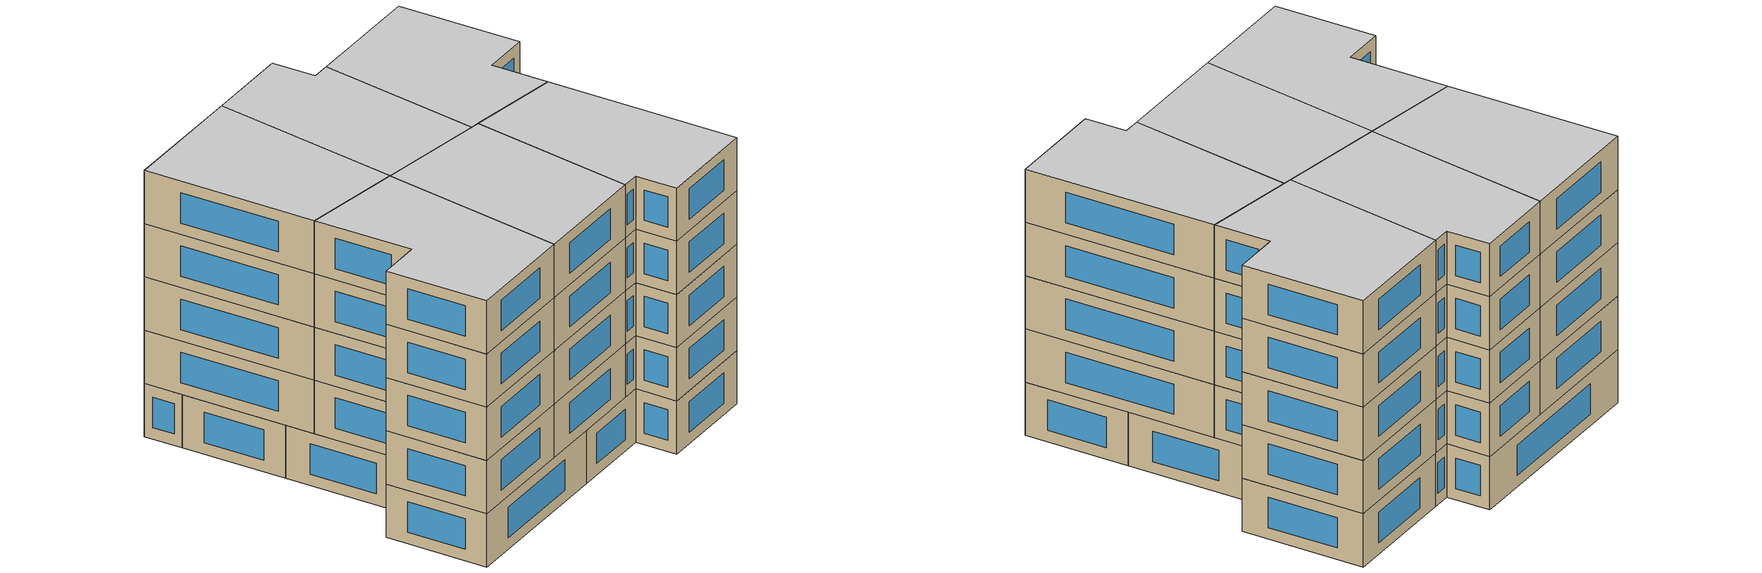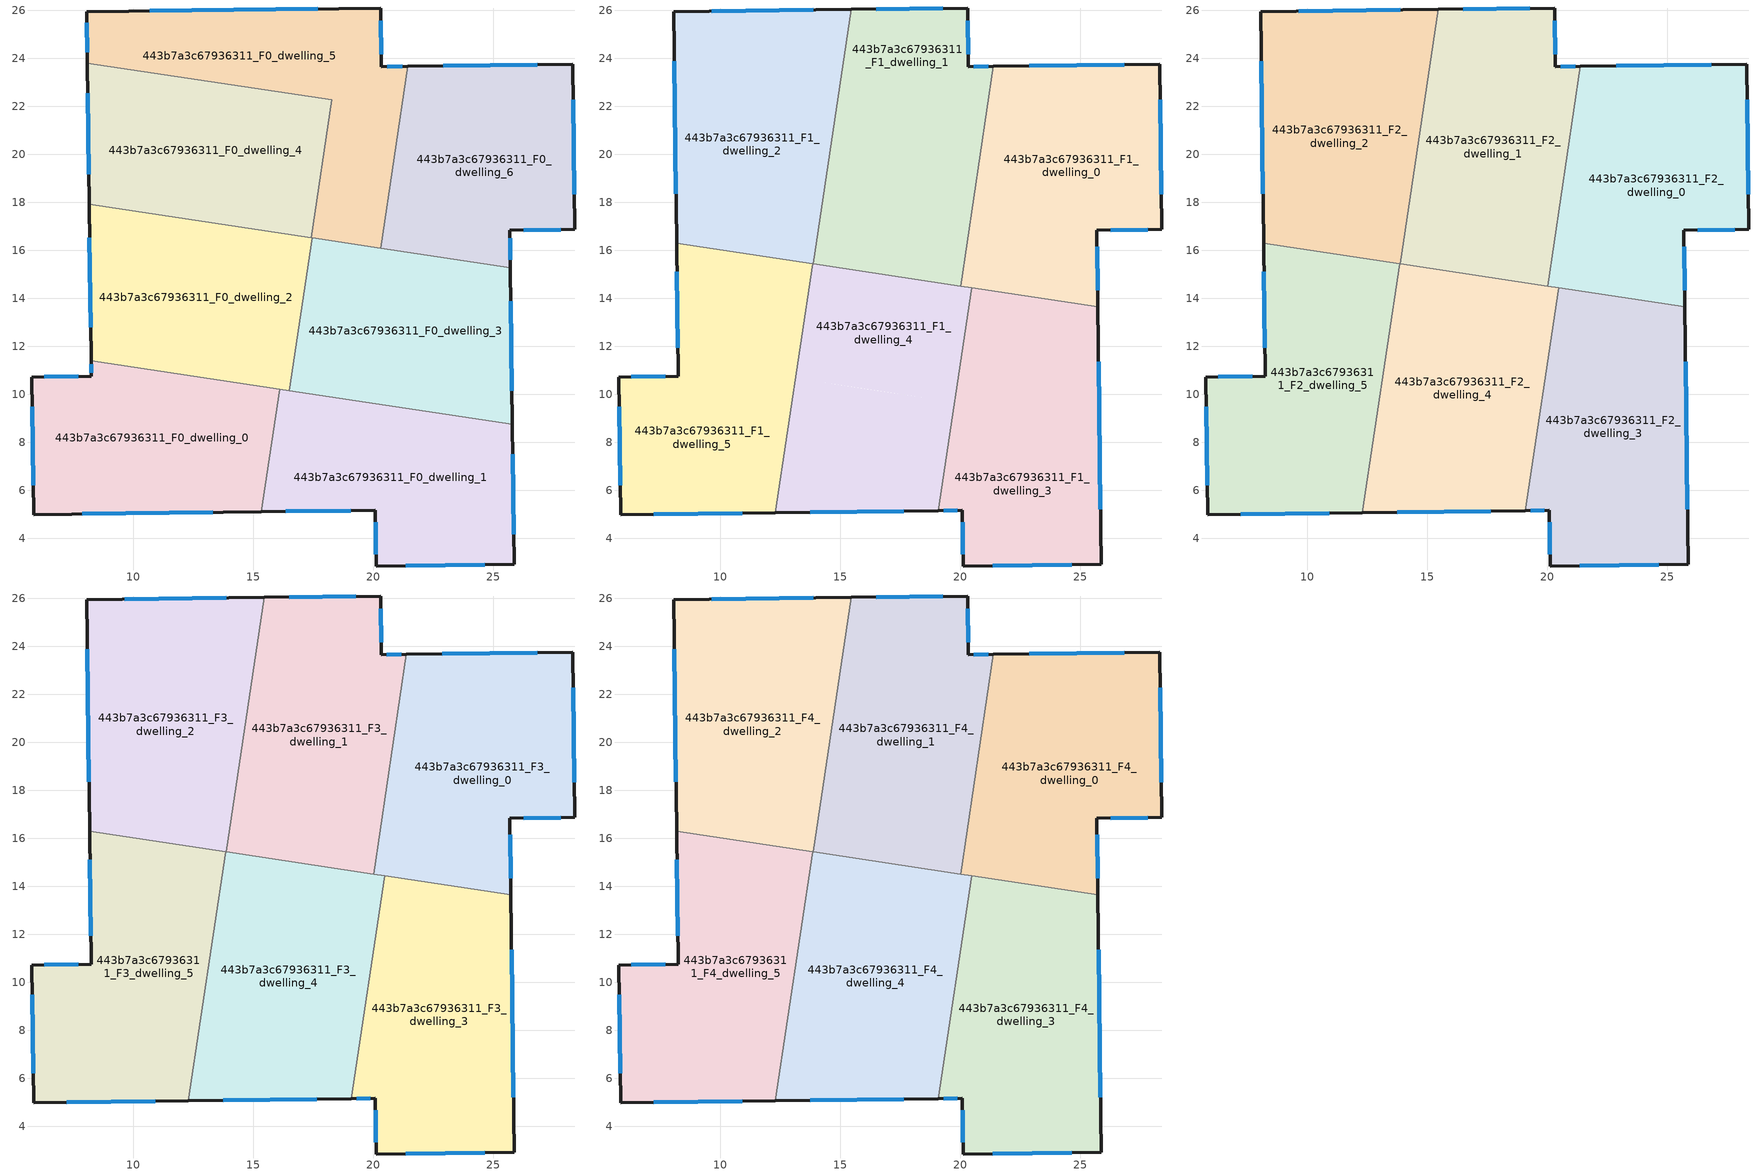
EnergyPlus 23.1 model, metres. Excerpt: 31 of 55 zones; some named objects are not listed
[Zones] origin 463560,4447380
443b7a3c67936311_F0_dwelling_0
 floor ground (EU_floor_Construction): 16.11,10.21 15.34,5.11 5.84,4.99 5.77,10.72 8.25,10.75 8.24,11.4 z0
 wall outside (EU_wall_Construction): 8.24,11.4 8.25,10.75 5.77,10.72 5.84,4.99 15.34,5.11 z0:3
 wall to 443b7a3c67936311_F0_dwelling_1 (EU_wall_Construction): 15.34,5.11 16.11,10.21 z0:3
 wall to 443b7a3c67936311_F0_dwelling_2 (EU_wall_Construction): 16.11,10.21 8.24,11.4 z0:3
 window (EU_Window_Construction): 7.72,10.74 6.3,10.72 / 8.24,11.26 8.25,10.89 / 7.88,5.02 13.31,5.08 / 5.79,9.49 5.83,6.22 z0.64:2.36
443b7a3c67936311_F0_dwelling_1
 floor ground (EU_floor_Construction): 25.8,8.76 25.87,2.92 20.12,2.84 20.09,5.17 15.34,5.11 16.11,10.21 z0
 wall outside (EU_wall_Construction): 15.34,5.11 20.09,5.17 20.12,2.84 25.87,2.92 25.8,8.76 z0:3
 wall to 443b7a3c67936311_F0_dwelling_3 (EU_wall_Construction): 25.8,8.76 16.5,10.16 z0:3
 wall to 443b7a3c67936311_F0_dwelling_2 (EU_wall_Construction): 16.5,10.16 16.11,10.22 z0:3
 window (EU_Window_Construction): 25.85,4.17 25.81,7.51 / 21.35,2.86 24.64,2.9 / 20.1,4.67 20.11,3.34 / 16.36,5.12 19.07,5.15 z0.64:2.36
443b7a3c67936311_F0_dwelling_2
 floor ground (EU_floor_Construction): 17.46,16.52 16.5,10.16 8.24,11.4 8.16,17.92 z0
 wall outside (EU_wall_Construction): 8.16,17.92 8.24,11.4 z0:3
 wall to 443b7a3c67936311_F0_dwelling_3 (EU_wall_Construction): 16.5,10.16 17.46,16.52 z0:3
 wall to 443b7a3c67936311_F0_dwelling_4 (EU_wall_Construction): 17.41,16.53 8.16,17.92 z0:3
 wall to 443b7a3c67936311_F0_dwelling_5 (EU_wall_Construction): 17.46,16.52 17.41,16.53 z0:3
 window (EU_Window_Construction): 8.17,16.52 8.22,12.79 z0.64:2.36
 ceiling adiabatic (EU_roof_Construction): 16.5,10.16 17.22,14.93 13.85,15.44 13.13,10.66 z3; 13.87,15.43 14.11,17.02 8.16,17.92 8.18,16.29 z3
443b7a3c67936311_F0_dwelling_3
 floor ground (EU_floor_Construction): 25.72,15.28 25.8,8.76 16.5,10.16 17.46,16.52 z0
 wall outside (EU_wall_Construction): 25.8,8.76 25.72,15.28 z0:3
 wall to 443b7a3c67936311_F0_dwelling_6 (EU_wall_Construction): 25.72,15.28 20.3,16.09 z0:3
 wall to 443b7a3c67936311_F0_dwelling_5 (EU_wall_Construction): 20.3,16.09 17.45,16.52 z0:3
 window (EU_Window_Construction): 25.78,10.16 25.73,13.88 z0.64:2.36
 ceiling adiabatic (EU_roof_Construction): 19.77,9.67 20.49,14.44 17.22,14.93 16.5,10.16 z3
443b7a3c67936311_F0_dwelling_4
 floor ground (EU_floor_Construction): 18.28,22.27 17.41,16.53 8.16,17.92 8.08,23.8 z0
 wall outside (EU_wall_Construction): 8.08,23.8 8.16,17.92 z0:3
 wall to 443b7a3c67936311_F0_dwelling_5 (EU_wall_Construction): 17.41,16.53 18.28,22.27 8.08,23.8 z0:3
 window (EU_Window_Construction): 8.1,22.54 8.14,19.18 z0.64:2.36
443b7a3c67936311_F0_dwelling_5
 floor ground (EU_floor_Construction): 20.31,26.1 20.34,23.66 21.44,23.67 20.3,16.09 17.41,16.53 18.28,22.27 8.08,23.8 8.06,25.95 z0
 wall outside (EU_wall_Construction): 21.44,23.67 20.34,23.66 20.31,26.1 8.06,25.95 8.08,23.8 z0:3
 wall to 443b7a3c67936311_F0_dwelling_6 (EU_wall_Construction): 20.3,16.09 21.44,23.67 z0:3
 window (EU_Window_Construction): 8.06,25.49 8.08,24.26 / 17.68,26.07 10.68,25.98 / 20.33,24.18 20.32,25.57 / 21.21,23.67 20.58,23.66 z0.64:2.36
443b7a3c67936311_F0_dwelling_6
 floor ground (EU_floor_Construction): 28.31,23.75 28.4,16.87 25.7,16.84 25.72,15.28 20.3,16.09 21.44,23.67 z0
 wall outside (EU_wall_Construction): 25.72,15.28 25.7,16.84 28.4,16.87 28.31,23.75 21.44,23.67 z0:3
 window (EU_Window_Construction): 26.84,23.73 22.91,23.69 / 28.38,18.34 28.33,22.28 / 26.27,16.84 27.82,16.86 / 25.71,15.61 25.7,16.5 z0.64:2.36
443b7a3c67936311_F1_dwelling_0
 floor to 443b7a3c67936311_F0_dwelling_6 (EU_floor_Construction): 28.31,23.75 28.4,16.87 25.7,16.84 25.72,15.28 20.3,16.09 21.44,23.67 z3
 floor to 443b7a3c67936311_F0_dwelling_5 (EU_floor_Construction): 21.44,23.67 20.3,16.09 20.25,16.1 21.39,23.67 z3
 floor to 443b7a3c67936311_F0_dwelling_3 (EU_floor_Construction): 25.72,15.28 25.73,13.65 20.01,14.51 20.25,16.1 z3
 wall outside (EU_wall_Construction): 25.73,13.65 25.7,16.84 28.4,16.87 28.31,23.75 21.39,23.67 z3:6
 wall to 443b7a3c67936311_F1_dwelling_1 (EU_wall_Construction): 21.39,23.67 20.01,14.51 z3:6
 wall to 443b7a3c67936311_F1_dwelling_3 (EU_wall_Construction): 20.49,14.44 25.73,13.65 z3:6
 wall to 443b7a3c67936311_F1_dwelling_4 (EU_wall_Construction): 20.01,14.51 20.49,14.44 z3:6
 window (EU_Window_Construction): 25.73,14.33 25.7,16.15 / 26.83,23.73 22.87,23.69 / 28.38,18.34 28.33,22.28 / 26.27,16.84 27.82,16.86 z3.64:5.36
443b7a3c67936311_F1_dwelling_1
 floor to 443b7a3c67936311_F0_dwelling_5 (EU_floor_Construction): 20.31,26.1 20.34,23.66 21.39,23.67 20.25,16.1 17.41,16.53 18.28,22.27 14.97,22.77 15.46,26.04 z3
 floor to 443b7a3c67936311_F0_dwelling_4 (EU_floor_Construction): 18.28,22.27 17.41,16.53 14.11,17.02 14.97,22.77 z3
 floor to 443b7a3c67936311_F0_dwelling_3 (EU_floor_Construction): 20.25,16.1 20.01,14.51 17.22,14.93 17.45,16.52 z3
 floor to 443b7a3c67936311_F0_dwelling_2 (EU_floor_Construction): 17.45,16.52 17.22,14.93 13.87,15.43 14.11,17.02 z3
 wall outside (EU_wall_Construction): 21.39,23.67 20.34,23.66 20.31,26.1 15.47,26.04 z3:6
 wall to 443b7a3c67936311_F1_dwelling_2 (EU_wall_Construction): 15.47,26.04 13.87,15.43 z3:6
 wall to 443b7a3c67936311_F1_dwelling_4 (EU_wall_Construction): 13.87,15.43 20.01,14.51 z3:6
 window (EU_Window_Construction): 19.27,26.09 16.5,26.05 / 20.33,24.18 20.32,25.57 / 21.16,23.67 20.56,23.66 z3.64:5.36
443b7a3c67936311_F1_dwelling_2
 floor to 443b7a3c67936311_F0_dwelling_4 (EU_floor_Construction): 14.97,22.77 14.11,17.02 8.16,17.92 8.08,23.8 z3
 floor to 443b7a3c67936311_F0_dwelling_5 (EU_floor_Construction): 15.46,26.04 14.97,22.77 8.08,23.8 8.06,25.95 z3
 floor adiabatic (EU_floor_Construction): 14.11,17.02 13.87,15.43 8.18,16.29 8.16,17.92 z3
 wall outside (EU_wall_Construction): 15.47,26.04 8.06,25.95 8.18,16.29 z3:6
 wall to 443b7a3c67936311_F1_dwelling_5 (EU_wall_Construction): 8.18,16.29 13.85,15.44 z3:6
 wall to 443b7a3c67936311_F1_dwelling_4 (EU_wall_Construction): 13.85,15.44 13.87,15.43 z3:6
 window (EU_Window_Construction): 8.08,23.88 8.15,18.36 / 13.88,26.02 9.64,25.97 z3.64:5.36
443b7a3c67936311_F1_dwelling_3
 floor to 443b7a3c67936311_F0_dwelling_1 (EU_floor_Construction): 25.8,8.76 25.87,2.92 20.12,2.84 20.09,5.17 19.09,5.15 19.77,9.67 z3
 floor to 443b7a3c67936311_F0_dwelling_3 (EU_floor_Construction): 25.73,13.65 25.8,8.76 19.77,9.67 20.49,14.44 z3
 wall outside (EU_wall_Construction): 19.09,5.15 20.09,5.17 20.12,2.84 25.87,2.92 25.73,13.65 z3:6
 wall to 443b7a3c67936311_F1_dwelling_4 (EU_wall_Construction): 20.49,14.44 19.09,5.15 z3:6
 window (EU_Window_Construction): 25.84,5.22 25.76,11.35 / 21.35,2.86 24.64,2.9 / 20.1,4.67 20.11,3.34 / 19.3,5.16 19.88,5.16 z3.64:5.36
443b7a3c67936311_F1_dwelling_4
 floor to 443b7a3c67936311_F0_dwelling_1 (EU_floor_Construction): 19.77,9.67 19.09,5.15 15.34,5.11 16.11,10.21 z3
 floor to 443b7a3c67936311_F0_dwelling_0 (EU_floor_Construction): 16.11,10.21 15.34,5.11 12.3,5.07 13.13,10.66 z3
 floor adiabatic (EU_floor_Construction): 20.49,14.44 19.77,9.67 13.13,10.66 13.85,15.44 z3
 wall outside (EU_wall_Construction): 12.29,5.07 19.09,5.15 z3:6
 wall to 443b7a3c67936311_F1_dwelling_5 (EU_wall_Construction): 13.85,15.44 12.29,5.07 z3:6
 window (EU_Window_Construction): 13.75,5.09 17.64,5.14 z3.64:5.36
443b7a3c67936311_F1_dwelling_5
 floor to 443b7a3c67936311_F0_dwelling_0 (EU_floor_Construction): 13.13,10.66 12.3,5.07 5.84,4.99 5.77,10.72 8.25,10.75 8.24,11.4 z3
 floor to 443b7a3c67936311_F0_dwelling_2 (EU_floor_Construction): 13.85,15.44 13.13,10.66 8.24,11.4 8.18,16.29 z3
 wall outside (EU_wall_Construction): 8.18,16.29 8.25,10.75 5.77,10.72 5.84,4.99 12.29,5.07 z3:6
 window (EU_Window_Construction): 8.19,15.1 8.23,11.94 / 7.23,5.01 10.91,5.05 / 5.79,9.49 5.83,6.22 / 7.72,10.74 6.3,10.72 z3.64:5.36
443b7a3c67936311_F2_dwelling_0
 floor to 443b7a3c67936311_F1_dwelling_0 (EU_floor_Construction): 28.31,23.75 28.4,16.87 25.7,16.84 25.73,13.65 20.01,14.51 21.39,23.67 z6
 wall outside (EU_wall_Construction): 25.73,13.65 25.7,16.84 28.4,16.87 28.31,23.75 21.39,23.67 z6:9
 wall to 443b7a3c67936311_F2_dwelling_1 (EU_wall_Construction): 21.39,23.67 20.01,14.51 z6:9
 wall to 443b7a3c67936311_F2_dwelling_3 (EU_wall_Construction): 20.49,14.44 25.73,13.65 z6:9
 wall to 443b7a3c67936311_F2_dwelling_4 (EU_wall_Construction): 20.01,14.51 20.49,14.44 z6:9
 window (EU_Window_Construction): 25.73,14.33 25.7,16.15 / 26.83,23.73 22.87,23.69 / 28.38,18.34 28.33,22.28 / 26.27,16.84 27.82,16.86 z6.64:8.36
443b7a3c67936311_F2_dwelling_1
 floor to 443b7a3c67936311_F1_dwelling_1 (EU_floor_Construction): 20.31,26.1 20.34,23.66 21.39,23.67 20.01,14.51 13.87,15.43 15.47,26.04 z6
 wall outside (EU_wall_Construction): 21.39,23.67 20.34,23.66 20.31,26.1 15.47,26.04 z6:9
 wall to 443b7a3c67936311_F2_dwelling_2 (EU_wall_Construction): 15.47,26.04 13.87,15.43 z6:9
 wall to 443b7a3c67936311_F2_dwelling_4 (EU_wall_Construction): 13.87,15.43 20.01,14.51 z6:9
 window (EU_Window_Construction): 19.27,26.09 16.5,26.05 / 20.33,24.18 20.32,25.57 / 21.16,23.67 20.56,23.66 z6.64:8.36
443b7a3c67936311_F2_dwelling_2
 floor to 443b7a3c67936311_F1_dwelling_2 (EU_floor_Construction): 15.47,26.04 13.87,15.43 8.18,16.29 8.06,25.95 z6
 wall outside (EU_wall_Construction): 15.47,26.04 8.06,25.95 8.18,16.29 z6:9
 wall to 443b7a3c67936311_F2_dwelling_5 (EU_wall_Construction): 8.18,16.29 13.85,15.44 z6:9
 wall to 443b7a3c67936311_F2_dwelling_4 (EU_wall_Construction): 13.85,15.44 13.87,15.43 z6:9
 window (EU_Window_Construction): 8.08,23.88 8.15,18.36 / 13.88,26.02 9.64,25.97 z6.64:8.36
443b7a3c67936311_F2_dwelling_3
 floor to 443b7a3c67936311_F1_dwelling_3 (EU_floor_Construction): 25.73,13.65 25.87,2.92 20.12,2.84 20.09,5.17 19.09,5.15 20.49,14.44 z6
 wall outside (EU_wall_Construction): 19.09,5.15 20.09,5.17 20.12,2.84 25.87,2.92 25.73,13.65 z6:9
 wall to 443b7a3c67936311_F2_dwelling_4 (EU_wall_Construction): 20.49,14.44 19.09,5.15 z6:9
 window (EU_Window_Construction): 25.84,5.22 25.76,11.35 / 21.35,2.86 24.64,2.9 / 20.1,4.67 20.11,3.34 / 19.3,5.16 19.88,5.16 z6.64:8.36
443b7a3c67936311_F2_dwelling_4
 floor to 443b7a3c67936311_F1_dwelling_4 (EU_floor_Construction): 20.49,14.44 19.09,5.15 12.29,5.07 13.85,15.44 z6
 wall outside (EU_wall_Construction): 12.29,5.07 19.09,5.15 z6:9
 wall to 443b7a3c67936311_F2_dwelling_5 (EU_wall_Construction): 13.85,15.44 12.29,5.07 z6:9
 window (EU_Window_Construction): 13.75,5.09 17.64,5.14 z6.64:8.36
443b7a3c67936311_F2_dwelling_5
 floor to 443b7a3c67936311_F1_dwelling_5 (EU_floor_Construction): 13.85,15.44 12.29,5.07 5.84,4.99 5.77,10.72 8.25,10.75 8.18,16.29 z6
 wall outside (EU_wall_Construction): 8.18,16.29 8.25,10.75 5.77,10.72 5.84,4.99 12.29,5.07 z6:9
 window (EU_Window_Construction): 8.19,15.1 8.23,11.94 / 7.23,5.01 10.91,5.05 / 5.79,9.49 5.83,6.22 / 7.72,10.74 6.3,10.72 z6.64:8.36
443b7a3c67936311_F3_dwelling_0
 floor to 443b7a3c67936311_F2_dwelling_0 (EU_floor_Construction): 28.31,23.75 28.4,16.87 25.7,16.84 25.73,13.65 20.01,14.51 21.39,23.67 z9
 wall outside (EU_wall_Construction): 25.73,13.65 25.7,16.84 28.4,16.87 28.31,23.75 21.39,23.67 z9:12
 wall to 443b7a3c67936311_F3_dwelling_1 (EU_wall_Construction): 21.39,23.67 20.01,14.51 z9:12
 wall to 443b7a3c67936311_F3_dwelling_3 (EU_wall_Construction): 20.49,14.44 25.73,13.65 z9:12
 wall to 443b7a3c67936311_F3_dwelling_4 (EU_wall_Construction): 20.01,14.51 20.49,14.44 z9:12
 window (EU_Window_Construction): 25.73,14.33 25.7,16.15 / 26.83,23.73 22.87,23.69 / 28.38,18.34 28.33,22.28 / 26.27,16.84 27.82,16.86 z9.64:11.36
443b7a3c67936311_F3_dwelling_1
 floor to 443b7a3c67936311_F2_dwelling_1 (EU_floor_Construction): 20.31,26.1 20.34,23.66 21.39,23.67 20.01,14.51 13.87,15.43 15.47,26.04 z9
 wall outside (EU_wall_Construction): 21.39,23.67 20.34,23.66 20.31,26.1 15.47,26.04 z9:12
 wall to 443b7a3c67936311_F3_dwelling_2 (EU_wall_Construction): 15.47,26.04 13.87,15.43 z9:12
 wall to 443b7a3c67936311_F3_dwelling_4 (EU_wall_Construction): 13.87,15.43 20.01,14.51 z9:12
 window (EU_Window_Construction): 19.27,26.09 16.5,26.05 / 20.33,24.18 20.32,25.57 / 21.16,23.67 20.56,23.66 z9.64:11.36
443b7a3c67936311_F3_dwelling_2
 floor to 443b7a3c67936311_F2_dwelling_2 (EU_floor_Construction): 15.47,26.04 13.87,15.43 8.18,16.29 8.06,25.95 z9
 wall outside (EU_wall_Construction): 15.47,26.04 8.06,25.95 8.18,16.29 z9:12
 wall to 443b7a3c67936311_F3_dwelling_5 (EU_wall_Construction): 8.18,16.29 13.85,15.44 z9:12
 wall to 443b7a3c67936311_F3_dwelling_4 (EU_wall_Construction): 13.85,15.44 13.87,15.43 z9:12
 window (EU_Window_Construction): 8.08,23.88 8.15,18.36 / 13.88,26.02 9.64,25.97 z9.64:11.36
443b7a3c67936311_F3_dwelling_3
 floor to 443b7a3c67936311_F2_dwelling_3 (EU_floor_Construction): 25.73,13.65 25.87,2.92 20.12,2.84 20.09,5.17 19.09,5.15 20.49,14.44 z9
 wall outside (EU_wall_Construction): 19.09,5.15 20.09,5.17 20.12,2.84 25.87,2.92 25.73,13.65 z9:12
 wall to 443b7a3c67936311_F3_dwelling_4 (EU_wall_Construction): 20.49,14.44 19.09,5.15 z9:12
 window (EU_Window_Construction): 25.84,5.22 25.76,11.35 / 21.35,2.86 24.64,2.9 / 20.1,4.67 20.11,3.34 / 19.3,5.16 19.88,5.16 z9.64:11.36
443b7a3c67936311_F3_dwelling_4
 floor to 443b7a3c67936311_F2_dwelling_4 (EU_floor_Construction): 20.49,14.44 19.09,5.15 12.29,5.07 13.85,15.44 z9
 wall outside (EU_wall_Construction): 12.29,5.07 19.09,5.15 z9:12
 wall to 443b7a3c67936311_F3_dwelling_5 (EU_wall_Construction): 13.85,15.44 12.29,5.07 z9:12
 window (EU_Window_Construction): 13.75,5.09 17.64,5.14 z9.64:11.36
443b7a3c67936311_F3_dwelling_5
 floor to 443b7a3c67936311_F2_dwelling_5 (EU_floor_Construction): 13.85,15.44 12.29,5.07 5.84,4.99 5.77,10.72 8.25,10.75 8.18,16.29 z9
 wall outside (EU_wall_Construction): 8.18,16.29 8.25,10.75 5.77,10.72 5.84,4.99 12.29,5.07 z9:12
 window (EU_Window_Construction): 8.19,15.1 8.23,11.94 / 7.23,5.01 10.91,5.05 / 5.79,9.49 5.83,6.22 / 7.72,10.74 6.3,10.72 z9.64:11.36
443b7a3c67936311_F4_dwelling_0
 floor to 443b7a3c67936311_F3_dwelling_0 (EU_floor_Construction): 28.31,23.75 28.4,16.87 25.7,16.84 25.73,13.65 20.01,14.51 21.39,23.67 z12
 wall outside (EU_wall_Construction): 25.73,13.65 25.7,16.84 28.4,16.87 28.31,23.75 21.39,23.67 z12:15
 wall to 443b7a3c67936311_F4_dwelling_1 (EU_wall_Construction): 21.39,23.67 20.01,14.51 z12:15
 wall to 443b7a3c67936311_F4_dwelling_3 (EU_wall_Construction): 20.49,14.44 25.73,13.65 z12:15
 wall to 443b7a3c67936311_F4_dwelling_4 (EU_wall_Construction): 20.01,14.51 20.49,14.44 z12:15
 window (EU_Window_Construction): 25.73,14.33 25.7,16.15 / 26.83,23.73 22.87,23.69 / 28.38,18.34 28.33,22.28 / 26.27,16.84 27.82,16.86 z12.64:14.36
 ceiling to 443b7a3c67936311_F5_dwelling_0 (EU_floor_Construction): 25.73,13.65 25.7,16.84 28.4,16.87 28.31,23.75 21.39,23.67 20.01,14.51 z15
443b7a3c67936311_F4_dwelling_1
 floor to 443b7a3c67936311_F3_dwelling_1 (EU_floor_Construction): 20.31,26.1 20.34,23.66 21.39,23.67 20.01,14.51 13.87,15.43 15.47,26.04 z12
 wall outside (EU_wall_Construction): 21.39,23.67 20.34,23.66 20.31,26.1 15.47,26.04 z12:15
 wall to 443b7a3c67936311_F4_dwelling_2 (EU_wall_Construction): 15.47,26.04 13.87,15.43 z12:15
 wall to 443b7a3c67936311_F4_dwelling_4 (EU_wall_Construction): 13.87,15.43 20.01,14.51 z12:15
 window (EU_Window_Construction): 19.27,26.09 16.5,26.05 / 20.33,24.18 20.32,25.57 / 21.16,23.67 20.56,23.66 z12.64:14.36
 ceiling to 443b7a3c67936311_F5_dwelling_1 (EU_floor_Construction): 20.01,14.51 21.39,23.67 20.34,23.66 20.31,26.1 15.47,26.04 13.87,15.43 z15
443b7a3c67936311_F4_dwelling_2
 floor to 443b7a3c67936311_F3_dwelling_2 (EU_floor_Construction): 15.47,26.04 13.87,15.43 8.18,16.29 8.06,25.95 z12
 wall outside (EU_wall_Construction): 15.47,26.04 8.06,25.95 8.18,16.29 z12:15
 wall to 443b7a3c67936311_F4_dwelling_5 (EU_wall_Construction): 8.18,16.29 13.85,15.44 z12:15
 wall to 443b7a3c67936311_F4_dwelling_4 (EU_wall_Construction): 13.85,15.44 13.87,15.43 z12:15
 window (EU_Window_Construction): 8.08,23.88 8.15,18.36 / 13.88,26.02 9.64,25.97 z12.64:14.36
 ceiling to 443b7a3c67936311_F5_dwelling_2 (EU_floor_Construction): 13.87,15.43 15.47,26.04 8.06,25.95 8.18,16.29 z15
443b7a3c67936311_F4_dwelling_3
 floor to 443b7a3c67936311_F3_dwelling_3 (EU_floor_Construction): 25.73,13.65 25.87,2.92 20.12,2.84 20.09,5.17 19.09,5.15 20.49,14.44 z12
 wall outside (EU_wall_Construction): 19.09,5.15 20.09,5.17 20.12,2.84 25.87,2.92 25.73,13.65 z12:15
 wall to 443b7a3c67936311_F4_dwelling_4 (EU_wall_Construction): 20.49,14.44 19.09,5.15 z12:15
 window (EU_Window_Construction): 25.84,5.22 25.76,11.35 / 21.35,2.86 24.64,2.9 / 20.1,4.67 20.11,3.34 / 19.3,5.16 19.88,5.16 z12.64:14.36
 ceiling to 443b7a3c67936311_F5_dwelling_3 (EU_floor_Construction): 25.87,2.92 25.73,13.65 20.49,14.44 19.09,5.15 20.09,5.17 20.12,2.84 z15
443b7a3c67936311_F4_dwelling_4
 floor to 443b7a3c67936311_F3_dwelling_4 (EU_floor_Construction): 20.49,14.44 19.09,5.15 12.29,5.07 13.85,15.44 z12
 wall outside (EU_wall_Construction): 12.29,5.07 19.09,5.15 z12:15
 wall to 443b7a3c67936311_F4_dwelling_5 (EU_wall_Construction): 13.85,15.44 12.29,5.07 z12:15
 window (EU_Window_Construction): 13.75,5.09 17.64,5.14 z12.64:14.36
 ceiling to 443b7a3c67936311_F5_dwelling_4 (EU_floor_Construction): 19.09,5.15 20.49,14.44 13.85,15.44 12.29,5.07 z15
443b7a3c67936311_F4_dwelling_5
 floor to 443b7a3c67936311_F3_dwelling_5 (EU_floor_Construction): 13.85,15.44 12.29,5.07 5.84,4.99 5.77,10.72 8.25,10.75 8.18,16.29 z12
 wall outside (EU_wall_Construction): 8.18,16.29 8.25,10.75 5.77,10.72 5.84,4.99 12.29,5.07 z12:15
 window (EU_Window_Construction): 8.19,15.1 8.23,11.94 / 7.23,5.01 10.91,5.05 / 5.79,9.49 5.83,6.22 / 7.72,10.74 6.3,10.72 z12.64:14.36
 ceiling to 443b7a3c67936311_F5_dwelling_5 (EU_floor_Construction): 12.29,5.07 13.85,15.44 8.18,16.29 8.25,10.75 5.77,10.72 5.84,4.99 z15
[Building]
EU S2 Campaign: North Axis=0; Terrain=City; Solar Distribution=FullExterior
[Site:Location]
Yerevan-Zvartnots.Intl.AP: Latitude=40.15; Longitude=44.383; Time Zone=4; Elevation=854
[SizingPeriod:WeatherFileDays]
AnnualSizingPeriod: Begin Month=1; Begin Day of Month=1; End Month=12; End Day of Month=31; Day of Week for Start Day=Monday; Use Weather File Daylight Saving Period=No; Use Weather File Rain and Snow Indicators=No
[MATERIAL]
EU_InternalMass_Material: Roughness=MediumRough; Thickness=0.1; Conductivity=1; Density=1800; Specific Heat=900; Thermal Absorptance=0.9; Solar Absorptance=0.7; Visible Absorptance=0.7
[MATERIAL:NOMASS] Roughness=MediumRough; Thermal Absorptance=0.9; Solar Absorptance=0.7; Visible Absorptance=0.7
Name | Thermal Resistance
EU_wall_NoMass | 1.05043
EU_roof_NoMass | 1.45357
EU_floor_NoMass | 0.478065
[WINDOWMATERIAL:SIMPLEGLAZINGSYSTEM]
EU_Window_SimpleGlazing: UFactor=2.5566; Solar Heat Gain Coefficient=0.75; Visible Transmittance=0.75
[CONSTRUCTION]
EU_wall_Construction: EU_wall_NoMass
EU_roof_Construction: EU_roof_NoMass
EU_floor_Construction: EU_floor_NoMass
EU_Window_Construction: EU_Window_SimpleGlazing
EU_InternalMass_Construction: EU_InternalMass_Material
[ZONE] Type=1; Multiplier=1; Ceiling Height=autocalculate; Floor Area=autocalculate; Part of Total Floor Area=Yes
Name | Volume
443b7a3c67936311_F0_dwelling_0 | 171.409
443b7a3c67936311_F1_dwelling_0; 443b7a3c67936311_F2_dwelling_0; 443b7a3c67936311_F3_dwelling_0; 443b7a3c67936311_F4_dwelling_0 | 199.982
443b7a3c67936311_F0_dwelling_1 | 171.412
443b7a3c67936311_F1_dwelling_1; 443b7a3c67936311_F2_dwelling_1; 443b7a3c67936311_F3_dwelling_1; 443b7a3c67936311_F4_dwelling_1 | 199.97
443b7a3c67936311_F0_dwelling_2 | 171.417
443b7a3c67936311_F1_dwelling_2; 443b7a3c67936311_F2_dwelling_2; 443b7a3c67936311_F3_dwelling_2; 443b7a3c67936311_F4_dwelling_2 | 199.987
443b7a3c67936311_F0_dwelling_3 | 171.411
443b7a3c67936311_F1_dwelling_3; 443b7a3c67936311_F2_dwelling_3; 443b7a3c67936311_F3_dwelling_3; 443b7a3c67936311_F4_dwelling_3 | 199.98
443b7a3c67936311_F0_dwelling_4 | 171.416
443b7a3c67936311_F1_dwelling_4; 443b7a3c67936311_F2_dwelling_4; 443b7a3c67936311_F3_dwelling_4; 443b7a3c67936311_F4_dwelling_4 | 199.998
443b7a3c67936311_F0_dwelling_5 | 171.422
443b7a3c67936311_F1_dwelling_5; 443b7a3c67936311_F2_dwelling_5; 443b7a3c67936311_F3_dwelling_5; 443b7a3c67936311_F4_dwelling_5 | 199.995
443b7a3c67936311_F0_dwelling_6 | 171.398
[INTERNALMASS] Construction=EU_InternalMass_Construction
Name | Zone or ZoneList | Surface Area
443b7a3c67936311_F0_dwelling_0_EU_InternalMass | 443b7a3c67936311_F0_dwelling_0 | 57.1366
443b7a3c67936311_F0_dwelling_1_EU_InternalMass | 443b7a3c67936311_F0_dwelling_1 | 57.1384
443b7a3c67936311_F0_dwelling_2_EU_InternalMass | 443b7a3c67936311_F0_dwelling_2 | 57.1391
443b7a3c67936311_F0_dwelling_3_EU_InternalMass | 443b7a3c67936311_F0_dwelling_3 | 57.1386
443b7a3c67936311_F0_dwelling_4_EU_InternalMass | 443b7a3c67936311_F0_dwelling_4 | 57.1402
443b7a3c67936311_F0_dwelling_5_EU_InternalMass | 443b7a3c67936311_F0_dwelling_5 | 57.1406
443b7a3c67936311_F0_dwelling_6_EU_InternalMass | 443b7a3c67936311_F0_dwelling_6 | 57.1325
443b7a3c67936311_F1_dwelling_0_EU_InternalMass | 443b7a3c67936311_F1_dwelling_0 | 66.6607
443b7a3c67936311_F1_dwelling_1_EU_InternalMass | 443b7a3c67936311_F1_dwelling_1 | 66.6568
443b7a3c67936311_F1_dwelling_2_EU_InternalMass | 443b7a3c67936311_F1_dwelling_2 | 66.6624
443b7a3c67936311_F1_dwelling_3_EU_InternalMass | 443b7a3c67936311_F1_dwelling_3 | 66.6599
443b7a3c67936311_F1_dwelling_4_EU_InternalMass | 443b7a3c67936311_F1_dwelling_4 | 66.666
443b7a3c67936311_F1_dwelling_5_EU_InternalMass | 443b7a3c67936311_F1_dwelling_5 | 66.6651
443b7a3c67936311_F2_dwelling_0_EU_InternalMass | 443b7a3c67936311_F2_dwelling_0 | 66.6607
443b7a3c67936311_F2_dwelling_1_EU_InternalMass | 443b7a3c67936311_F2_dwelling_1 | 66.6568
443b7a3c67936311_F2_dwelling_2_EU_InternalMass | 443b7a3c67936311_F2_dwelling_2 | 66.6624
443b7a3c67936311_F2_dwelling_3_EU_InternalMass | 443b7a3c67936311_F2_dwelling_3 | 66.6599
443b7a3c67936311_F2_dwelling_4_EU_InternalMass | 443b7a3c67936311_F2_dwelling_4 | 66.666
443b7a3c67936311_F2_dwelling_5_EU_InternalMass | 443b7a3c67936311_F2_dwelling_5 | 66.6651
443b7a3c67936311_F3_dwelling_0_EU_InternalMass | 443b7a3c67936311_F3_dwelling_0 | 66.6607
443b7a3c67936311_F3_dwelling_1_EU_InternalMass | 443b7a3c67936311_F3_dwelling_1 | 66.6568
443b7a3c67936311_F3_dwelling_2_EU_InternalMass | 443b7a3c67936311_F3_dwelling_2 | 66.6624
443b7a3c67936311_F3_dwelling_3_EU_InternalMass | 443b7a3c67936311_F3_dwelling_3 | 66.6599
443b7a3c67936311_F3_dwelling_4_EU_InternalMass | 443b7a3c67936311_F3_dwelling_4 | 66.666
443b7a3c67936311_F3_dwelling_5_EU_InternalMass | 443b7a3c67936311_F3_dwelling_5 | 66.6651
443b7a3c67936311_F4_dwelling_0_EU_InternalMass | 443b7a3c67936311_F4_dwelling_0 | 66.6607
443b7a3c67936311_F4_dwelling_1_EU_InternalMass | 443b7a3c67936311_F4_dwelling_1 | 66.6568
443b7a3c67936311_F4_dwelling_2_EU_InternalMass | 443b7a3c67936311_F4_dwelling_2 | 66.6624
443b7a3c67936311_F4_dwelling_3_EU_InternalMass | 443b7a3c67936311_F4_dwelling_3 | 66.6599
443b7a3c67936311_F4_dwelling_4_EU_InternalMass | 443b7a3c67936311_F4_dwelling_4 | 66.666
443b7a3c67936311_F4_dwelling_5_EU_InternalMass | 443b7a3c67936311_F4_dwelling_5 | 66.6651
[OTHEREQUIPMENT] Fuel Type=Electricity; Design Level Calculation Method=Watts/Area; Power per Zone Floor Area=1; Fraction Latent=0; Fraction Radiant=0; Fraction Lost=0; Carbon Dioxide Generation Rate=0; EndUse Subcategory=EU_Step8_InternalGains
Name | Zone or ZoneList or Space or SpaceList | Schedule
EU_Step8_InternalGain_443b7a3c67936311_F0_dwelling_0_f000 | 443b7a3c67936311_F0_dwelling_0 | EU_Step8_GainSchedule_443b7a3c67936311_F0_dwelling_0_f000
EU_Step8_InternalGain_443b7a3c67936311_F0_dwelling_1_f000 | 443b7a3c67936311_F0_dwelling_1 | EU_Step8_GainSchedule_443b7a3c67936311_F0_dwelling_1_f000
EU_Step8_InternalGain_443b7a3c67936311_F0_dwelling_2_f000 | 443b7a3c67936311_F0_dwelling_2 | EU_Step8_GainSchedule_443b7a3c67936311_F0_dwelling_2_f000
EU_Step8_InternalGain_443b7a3c67936311_F0_dwelling_3_f000 | 443b7a3c67936311_F0_dwelling_3 | EU_Step8_GainSchedule_443b7a3c67936311_F0_dwelling_3_f000
EU_Step8_InternalGain_443b7a3c67936311_F0_dwelling_4_f000 | 443b7a3c67936311_F0_dwelling_4 | EU_Step8_GainSchedule_443b7a3c67936311_F0_dwelling_4_f000
EU_Step8_InternalGain_443b7a3c67936311_F0_dwelling_5_f000 | 443b7a3c67936311_F0_dwelling_5 | EU_Step8_GainSchedule_443b7a3c67936311_F0_dwelling_5_f000
EU_Step8_InternalGain_443b7a3c67936311_F0_dwelling_6_f000 | 443b7a3c67936311_F0_dwelling_6 | EU_Step8_GainSchedule_443b7a3c67936311_F0_dwelling_6_f000
EU_Step8_InternalGain_443b7a3c67936311_F1_dwelling_0_f000 | 443b7a3c67936311_F1_dwelling_0 | EU_Step8_GainSchedule_443b7a3c67936311_F1_dwelling_0_f000
EU_Step8_InternalGain_443b7a3c67936311_F1_dwelling_1_f000 | 443b7a3c67936311_F1_dwelling_1 | EU_Step8_GainSchedule_443b7a3c67936311_F1_dwelling_1_f000
EU_Step8_InternalGain_443b7a3c67936311_F1_dwelling_2_f000 | 443b7a3c67936311_F1_dwelling_2 | EU_Step8_GainSchedule_443b7a3c67936311_F1_dwelling_2_f000
EU_Step8_InternalGain_443b7a3c67936311_F1_dwelling_3_f000 | 443b7a3c67936311_F1_dwelling_3 | EU_Step8_GainSchedule_443b7a3c67936311_F1_dwelling_3_f000
EU_Step8_InternalGain_443b7a3c67936311_F1_dwelling_4_f000 | 443b7a3c67936311_F1_dwelling_4 | EU_Step8_GainSchedule_443b7a3c67936311_F1_dwelling_4_f000
EU_Step8_InternalGain_443b7a3c67936311_F1_dwelling_5_f000 | 443b7a3c67936311_F1_dwelling_5 | EU_Step8_GainSchedule_443b7a3c67936311_F1_dwelling_5_f000
EU_Step8_InternalGain_443b7a3c67936311_F2_dwelling_0_f000 | 443b7a3c67936311_F2_dwelling_0 | EU_Step8_GainSchedule_443b7a3c67936311_F2_dwelling_0_f000
EU_Step8_InternalGain_443b7a3c67936311_F2_dwelling_1_f000 | 443b7a3c67936311_F2_dwelling_1 | EU_Step8_GainSchedule_443b7a3c67936311_F2_dwelling_1_f000
EU_Step8_InternalGain_443b7a3c67936311_F2_dwelling_2_f000 | 443b7a3c67936311_F2_dwelling_2 | EU_Step8_GainSchedule_443b7a3c67936311_F2_dwelling_2_f000
EU_Step8_InternalGain_443b7a3c67936311_F2_dwelling_3_f000 | 443b7a3c67936311_F2_dwelling_3 | EU_Step8_GainSchedule_443b7a3c67936311_F2_dwelling_3_f000
EU_Step8_InternalGain_443b7a3c67936311_F2_dwelling_4_f000 | 443b7a3c67936311_F2_dwelling_4 | EU_Step8_GainSchedule_443b7a3c67936311_F2_dwelling_4_f000
EU_Step8_InternalGain_443b7a3c67936311_F2_dwelling_5_f000 | 443b7a3c67936311_F2_dwelling_5 | EU_Step8_GainSchedule_443b7a3c67936311_F2_dwelling_5_f000
EU_Step8_InternalGain_443b7a3c67936311_F3_dwelling_0_f000 | 443b7a3c67936311_F3_dwelling_0 | EU_Step8_GainSchedule_443b7a3c67936311_F3_dwelling_0_f000
EU_Step8_InternalGain_443b7a3c67936311_F3_dwelling_1_f000 | 443b7a3c67936311_F3_dwelling_1 | EU_Step8_GainSchedule_443b7a3c67936311_F3_dwelling_1_f000
EU_Step8_InternalGain_443b7a3c67936311_F3_dwelling_2_f000 | 443b7a3c67936311_F3_dwelling_2 | EU_Step8_GainSchedule_443b7a3c67936311_F3_dwelling_2_f000
EU_Step8_InternalGain_443b7a3c67936311_F3_dwelling_3_f000 | 443b7a3c67936311_F3_dwelling_3 | EU_Step8_GainSchedule_443b7a3c67936311_F3_dwelling_3_f000
EU_Step8_InternalGain_443b7a3c67936311_F3_dwelling_4_f000 | 443b7a3c67936311_F3_dwelling_4 | EU_Step8_GainSchedule_443b7a3c67936311_F3_dwelling_4_f000
EU_Step8_InternalGain_443b7a3c67936311_F3_dwelling_5_f000 | 443b7a3c67936311_F3_dwelling_5 | EU_Step8_GainSchedule_443b7a3c67936311_F3_dwelling_5_f000
EU_Step8_InternalGain_443b7a3c67936311_F4_dwelling_0_f000 | 443b7a3c67936311_F4_dwelling_0 | EU_Step8_GainSchedule_443b7a3c67936311_F4_dwelling_0_f000
EU_Step8_InternalGain_443b7a3c67936311_F4_dwelling_1_f000 | 443b7a3c67936311_F4_dwelling_1 | EU_Step8_GainSchedule_443b7a3c67936311_F4_dwelling_1_f000
EU_Step8_InternalGain_443b7a3c67936311_F4_dwelling_2_f000 | 443b7a3c67936311_F4_dwelling_2 | EU_Step8_GainSchedule_443b7a3c67936311_F4_dwelling_2_f000
EU_Step8_InternalGain_443b7a3c67936311_F4_dwelling_3_f000 | 443b7a3c67936311_F4_dwelling_3 | EU_Step8_GainSchedule_443b7a3c67936311_F4_dwelling_3_f000
EU_Step8_InternalGain_443b7a3c67936311_F4_dwelling_4_f000 | 443b7a3c67936311_F4_dwelling_4 | EU_Step8_GainSchedule_443b7a3c67936311_F4_dwelling_4_f000
EU_Step8_InternalGain_443b7a3c67936311_F4_dwelling_5_f000 | 443b7a3c67936311_F4_dwelling_5 | EU_Step8_GainSchedule_443b7a3c67936311_F4_dwelling_5_f000
[ZONEVENTILATION:DESIGNFLOWRATE] Schedule=EU_AlwaysOn; Design Flow Rate Calculation Method=AirChanges/Hour; Air Changes per Hour=0.557805; Ventilation Type=Natural; Fan Pressure Rise=0; Fan Total Efficiency=1; Constant Term Coefficient=1; Temperature Term Coefficient=0; Velocity Term Coefficient=0; Velocity Squared Term Coefficient=0; Minimum Indoor Temperature=-100; Maximum Indoor Temperature=100; Delta Temperature=-100; Minimum Outdoor Temperature=-100; Maximum Outdoor Temperature=100; Maximum Wind Speed=40
Name | Zone or ZoneList or Space or SpaceList
EU_ConstantAir_443b7a3c67936311_F0_dwelling_0 | 443b7a3c67936311_F0_dwelling_0
EU_ConstantAir_443b7a3c67936311_F0_dwelling_1 | 443b7a3c67936311_F0_dwelling_1
EU_ConstantAir_443b7a3c67936311_F0_dwelling_2 | 443b7a3c67936311_F0_dwelling_2
EU_ConstantAir_443b7a3c67936311_F0_dwelling_3 | 443b7a3c67936311_F0_dwelling_3
EU_ConstantAir_443b7a3c67936311_F0_dwelling_4 | 443b7a3c67936311_F0_dwelling_4
EU_ConstantAir_443b7a3c67936311_F0_dwelling_5 | 443b7a3c67936311_F0_dwelling_5
EU_ConstantAir_443b7a3c67936311_F0_dwelling_6 | 443b7a3c67936311_F0_dwelling_6
EU_ConstantAir_443b7a3c67936311_F1_dwelling_0 | 443b7a3c67936311_F1_dwelling_0
EU_ConstantAir_443b7a3c67936311_F1_dwelling_1 | 443b7a3c67936311_F1_dwelling_1
EU_ConstantAir_443b7a3c67936311_F1_dwelling_2 | 443b7a3c67936311_F1_dwelling_2
EU_ConstantAir_443b7a3c67936311_F1_dwelling_3 | 443b7a3c67936311_F1_dwelling_3
EU_ConstantAir_443b7a3c67936311_F1_dwelling_4 | 443b7a3c67936311_F1_dwelling_4
EU_ConstantAir_443b7a3c67936311_F1_dwelling_5 | 443b7a3c67936311_F1_dwelling_5
EU_ConstantAir_443b7a3c67936311_F2_dwelling_0 | 443b7a3c67936311_F2_dwelling_0
EU_ConstantAir_443b7a3c67936311_F2_dwelling_1 | 443b7a3c67936311_F2_dwelling_1
EU_ConstantAir_443b7a3c67936311_F2_dwelling_2 | 443b7a3c67936311_F2_dwelling_2
EU_ConstantAir_443b7a3c67936311_F2_dwelling_3 | 443b7a3c67936311_F2_dwelling_3
EU_ConstantAir_443b7a3c67936311_F2_dwelling_4 | 443b7a3c67936311_F2_dwelling_4
EU_ConstantAir_443b7a3c67936311_F2_dwelling_5 | 443b7a3c67936311_F2_dwelling_5
EU_ConstantAir_443b7a3c67936311_F3_dwelling_0 | 443b7a3c67936311_F3_dwelling_0
EU_ConstantAir_443b7a3c67936311_F3_dwelling_1 | 443b7a3c67936311_F3_dwelling_1
EU_ConstantAir_443b7a3c67936311_F3_dwelling_2 | 443b7a3c67936311_F3_dwelling_2
EU_ConstantAir_443b7a3c67936311_F3_dwelling_3 | 443b7a3c67936311_F3_dwelling_3
EU_ConstantAir_443b7a3c67936311_F3_dwelling_4 | 443b7a3c67936311_F3_dwelling_4
EU_ConstantAir_443b7a3c67936311_F3_dwelling_5 | 443b7a3c67936311_F3_dwelling_5
EU_ConstantAir_443b7a3c67936311_F4_dwelling_0 | 443b7a3c67936311_F4_dwelling_0
EU_ConstantAir_443b7a3c67936311_F4_dwelling_1 | 443b7a3c67936311_F4_dwelling_1
EU_ConstantAir_443b7a3c67936311_F4_dwelling_2 | 443b7a3c67936311_F4_dwelling_2
EU_ConstantAir_443b7a3c67936311_F4_dwelling_3 | 443b7a3c67936311_F4_dwelling_3
EU_ConstantAir_443b7a3c67936311_F4_dwelling_4 | 443b7a3c67936311_F4_dwelling_4
EU_ConstantAir_443b7a3c67936311_F4_dwelling_5 | 443b7a3c67936311_F4_dwelling_5
[HVACTEMPLATE:THERMOSTAT] Constant Heating Setpoint=20; Constant Cooling Setpoint=50
EU_HeatOnly_443b7a3c67936311_F0_dwelling_0; EU_HeatOnly_443b7a3c67936311_F0_dwelling_1; EU_HeatOnly_443b7a3c67936311_F0_dwelling_2; EU_HeatOnly_443b7a3c67936311_F0_dwelling_3; EU_HeatOnly_443b7a3c67936311_F0_dwelling_4; EU_HeatOnly_443b7a3c67936311_F0_dwelling_5; EU_HeatOnly_443b7a3c67936311_F0_dwelling_6; EU_HeatOnly_443b7a3c67936311_F1_dwelling_0; EU_HeatOnly_443b7a3c67936311_F1_dwelling_1; EU_HeatOnly_443b7a3c67936311_F1_dwelling_2; EU_HeatOnly_443b7a3c67936311_F1_dwelling_3; EU_HeatOnly_443b7a3c67936311_F1_dwelling_4; EU_HeatOnly_443b7a3c67936311_F1_dwelling_5
[HVACTEMPLATE:ZONE:IDEALLOADSAIRSYSTEM] System Availability Schedule=EU_AlwaysOn; Maximum Heating Supply Air Temperature=50; Minimum Cooling Supply Air Temperature=13; Maximum Heating Supply Air Humidity Ratio=0.0156; Minimum Cooling Supply Air Humidity Ratio=0.0077; Heating Limit=NoLimit; Cooling Limit=NoLimit; Heating Availability Schedule=EU_AlwaysOn; Cooling Availability Schedule=EU_CoolingOff; Dehumidification Control Type=ConstantSensibleHeatRatio; Cooling Sensible Heat Ratio=0.7; Dehumidification Setpoint=60; Humidification Control Type=None; Humidification Setpoint=30; Outdoor Air Method=None; Outdoor Air Flow Rate per Person=0.00944; Outdoor Air Flow Rate per Zone Floor Area=0; Outdoor Air Flow Rate per Zone=0; Demand Controlled Ventilation Type=None; Outdoor Air Economizer Type=NoEconomizer; Heat Recovery Type=None; Sensible Heat Recovery Effectiveness=0.7; Latent Heat Recovery Effectiveness=0.65
Name | Template Thermostat
443b7a3c67936311_F0_dwelling_0 | EU_HeatOnly_443b7a3c67936311_F0_dwelling_0
443b7a3c67936311_F0_dwelling_1 | EU_HeatOnly_443b7a3c67936311_F0_dwelling_1
443b7a3c67936311_F0_dwelling_2 | EU_HeatOnly_443b7a3c67936311_F0_dwelling_2
443b7a3c67936311_F0_dwelling_3 | EU_HeatOnly_443b7a3c67936311_F0_dwelling_3
443b7a3c67936311_F0_dwelling_4 | EU_HeatOnly_443b7a3c67936311_F0_dwelling_4
443b7a3c67936311_F0_dwelling_5 | EU_HeatOnly_443b7a3c67936311_F0_dwelling_5
443b7a3c67936311_F0_dwelling_6 | EU_HeatOnly_443b7a3c67936311_F0_dwelling_6
443b7a3c67936311_F1_dwelling_0 | EU_HeatOnly_443b7a3c67936311_F1_dwelling_0
443b7a3c67936311_F1_dwelling_1 | EU_HeatOnly_443b7a3c67936311_F1_dwelling_1
443b7a3c67936311_F1_dwelling_2 | EU_HeatOnly_443b7a3c67936311_F1_dwelling_2
443b7a3c67936311_F1_dwelling_3 | EU_HeatOnly_443b7a3c67936311_F1_dwelling_3
443b7a3c67936311_F1_dwelling_4 | EU_HeatOnly_443b7a3c67936311_F1_dwelling_4
443b7a3c67936311_F1_dwelling_5 | EU_HeatOnly_443b7a3c67936311_F1_dwelling_5
443b7a3c67936311_F2_dwelling_0 | EU_HeatOnly_443b7a3c67936311_F2_dwelling_0
443b7a3c67936311_F2_dwelling_1 | EU_HeatOnly_443b7a3c67936311_F2_dwelling_1
443b7a3c67936311_F2_dwelling_2 | EU_HeatOnly_443b7a3c67936311_F2_dwelling_2
443b7a3c67936311_F2_dwelling_3 | EU_HeatOnly_443b7a3c67936311_F2_dwelling_3
443b7a3c67936311_F2_dwelling_4 | EU_HeatOnly_443b7a3c67936311_F2_dwelling_4
443b7a3c67936311_F2_dwelling_5 | EU_HeatOnly_443b7a3c67936311_F2_dwelling_5
443b7a3c67936311_F3_dwelling_0 | EU_HeatOnly_443b7a3c67936311_F3_dwelling_0
443b7a3c67936311_F3_dwelling_1 | EU_HeatOnly_443b7a3c67936311_F3_dwelling_1
443b7a3c67936311_F3_dwelling_2 | EU_HeatOnly_443b7a3c67936311_F3_dwelling_2
443b7a3c67936311_F3_dwelling_3 | EU_HeatOnly_443b7a3c67936311_F3_dwelling_3
443b7a3c67936311_F3_dwelling_4 | EU_HeatOnly_443b7a3c67936311_F3_dwelling_4
443b7a3c67936311_F3_dwelling_5 | EU_HeatOnly_443b7a3c67936311_F3_dwelling_5
443b7a3c67936311_F4_dwelling_0 | EU_HeatOnly_443b7a3c67936311_F4_dwelling_0
443b7a3c67936311_F4_dwelling_1 | EU_HeatOnly_443b7a3c67936311_F4_dwelling_1
443b7a3c67936311_F4_dwelling_2 | EU_HeatOnly_443b7a3c67936311_F4_dwelling_2
443b7a3c67936311_F4_dwelling_3 | EU_HeatOnly_443b7a3c67936311_F4_dwelling_3
443b7a3c67936311_F4_dwelling_4 | EU_HeatOnly_443b7a3c67936311_F4_dwelling_4
443b7a3c67936311_F4_dwelling_5 | EU_HeatOnly_443b7a3c67936311_F4_dwelling_5
[SIZING:ZONE] Zone Cooling Design Supply Air Temperature Input Method=SupplyAirTemperature; Zone Cooling Design Supply Air Temperature=13; Zone Heating Design Supply Air Temperature Input Method=SupplyAirTemperature; Zone Heating Design Supply Air Temperature=50; Zone Cooling Design Supply Air Humidity Ratio=0.008; Zone Heating Design Supply Air Humidity Ratio=0.008; Cooling Design Air Flow Method=DesignDay; Cooling Design Air Flow Rate=0; Cooling Minimum Air Flow per Zone Floor Area=0.000762; Cooling Minimum Air Flow=0; Cooling Minimum Air Flow Fraction=0.2; Heating Design Air Flow Method=DesignDay; Heating Design Air Flow Rate=0; Heating Maximum Air Flow per Zone Floor Area=0.002032; Heating Maximum Air Flow=0.141576; Heating Maximum Air Flow Fraction=0.3; Account for Dedicated Outdoor Air System=No; Dedicated Outdoor Air System Control Strategy=NeutralSupplyAir; Dedicated Outdoor Air Low Setpoint Temperature for Design=autosize; Dedicated Outdoor Air High Setpoint Temperature for Design=autosize; Zone Load Sizing Method=Sensible Load Only No Latent Load; Zone Latent Cooling Design Supply Air Humidity Ratio Input Method=HumidityRatioDifference; Zone Cooling Design Supply Air Humidity Ratio Difference=0.005; Zone Latent Heating Design Supply Air Humidity Ratio Input Method=HumidityRatioDifference; Zone Humidification Design Supply Air Humidity Ratio Difference=0.005
443b7a3c67936311_F0_dwelling_0; 443b7a3c67936311_F0_dwelling_1; 443b7a3c67936311_F0_dwelling_2; 443b7a3c67936311_F0_dwelling_3; 443b7a3c67936311_F0_dwelling_4; 443b7a3c67936311_F0_dwelling_5; 443b7a3c67936311_F0_dwelling_6; 443b7a3c67936311_F1_dwelling_0; 443b7a3c67936311_F1_dwelling_1; 443b7a3c67936311_F1_dwelling_2; 443b7a3c67936311_F1_dwelling_3; 443b7a3c67936311_F1_dwelling_4; 443b7a3c67936311_F1_dwelling_5; 443b7a3c67936311_F2_dwelling_0; 443b7a3c67936311_F2_dwelling_1; 443b7a3c67936311_F2_dwelling_2; 443b7a3c67936311_F2_dwelling_3; 443b7a3c67936311_F2_dwelling_4; 443b7a3c67936311_F2_dwelling_5; 443b7a3c67936311_F3_dwelling_0; 443b7a3c67936311_F3_dwelling_1; 443b7a3c67936311_F3_dwelling_2; 443b7a3c67936311_F3_dwelling_3; 443b7a3c67936311_F3_dwelling_4; 443b7a3c67936311_F3_dwelling_5; 443b7a3c67936311_F4_dwelling_0; 443b7a3c67936311_F4_dwelling_1; 443b7a3c67936311_F4_dwelling_2; 443b7a3c67936311_F4_dwelling_3; 443b7a3c67936311_F4_dwelling_4; 443b7a3c67936311_F4_dwelling_5
[SCHEDULE:CONSTANT]
Name | Hourly Value
EU_AlwaysOn | 1
EU_CoolingOff | 0
[SCHEDULE:FILE] Column Number=1; Rows to Skip at Top=0; Number of Hours of Data=8760; Column Separator=Comma; Interpolate to Timestep=No; Minutes per Item=60; Adjust Schedule for Daylight Savings=Yes
Name | File
EU_Step8_GainSchedule_443b7a3c67936311_F0_dwelling_0_f000 | ../../schedules/443b7a3c67936311/443b7a3c67936311_F0_dwelling_0_f000_gain.csv
EU_Step8_GainSchedule_443b7a3c67936311_F0_dwelling_1_f000 | ../../schedules/443b7a3c67936311/443b7a3c67936311_F0_dwelling_1_f000_gain.csv
EU_Step8_GainSchedule_443b7a3c67936311_F0_dwelling_2_f000 | ../../schedules/443b7a3c67936311/443b7a3c67936311_F0_dwelling_2_f000_gain.csv
EU_Step8_GainSchedule_443b7a3c67936311_F0_dwelling_3_f000 | ../../schedules/443b7a3c67936311/443b7a3c67936311_F0_dwelling_3_f000_gain.csv
EU_Step8_GainSchedule_443b7a3c67936311_F0_dwelling_4_f000 | ../../schedules/443b7a3c67936311/443b7a3c67936311_F0_dwelling_4_f000_gain.csv
EU_Step8_GainSchedule_443b7a3c67936311_F0_dwelling_5_f000 | ../../schedules/443b7a3c67936311/443b7a3c67936311_F0_dwelling_5_f000_gain.csv
EU_Step8_GainSchedule_443b7a3c67936311_F0_dwelling_6_f000 | ../../schedules/443b7a3c67936311/443b7a3c67936311_F0_dwelling_6_f000_gain.csv
EU_Step8_GainSchedule_443b7a3c67936311_F1_dwelling_0_f000 | ../../schedules/443b7a3c67936311/443b7a3c67936311_F1_dwelling_0_f000_gain.csv
EU_Step8_GainSchedule_443b7a3c67936311_F1_dwelling_1_f000 | ../../schedules/443b7a3c67936311/443b7a3c67936311_F1_dwelling_1_f000_gain.csv
EU_Step8_GainSchedule_443b7a3c67936311_F1_dwelling_2_f000 | ../../schedules/443b7a3c67936311/443b7a3c67936311_F1_dwelling_2_f000_gain.csv
EU_Step8_GainSchedule_443b7a3c67936311_F1_dwelling_3_f000 | ../../schedules/443b7a3c67936311/443b7a3c67936311_F1_dwelling_3_f000_gain.csv
EU_Step8_GainSchedule_443b7a3c67936311_F1_dwelling_4_f000 | ../../schedules/443b7a3c67936311/443b7a3c67936311_F1_dwelling_4_f000_gain.csv
EU_Step8_GainSchedule_443b7a3c67936311_F1_dwelling_5_f000 | ../../schedules/443b7a3c67936311/443b7a3c67936311_F1_dwelling_5_f000_gain.csv
EU_Step8_GainSchedule_443b7a3c67936311_F2_dwelling_0_f000 | ../../schedules/443b7a3c67936311/443b7a3c67936311_F2_dwelling_0_f000_gain.csv
EU_Step8_GainSchedule_443b7a3c67936311_F2_dwelling_1_f000 | ../../schedules/443b7a3c67936311/443b7a3c67936311_F2_dwelling_1_f000_gain.csv
EU_Step8_GainSchedule_443b7a3c67936311_F2_dwelling_2_f000 | ../../schedules/443b7a3c67936311/443b7a3c67936311_F2_dwelling_2_f000_gain.csv
EU_Step8_GainSchedule_443b7a3c67936311_F2_dwelling_3_f000 | ../../schedules/443b7a3c67936311/443b7a3c67936311_F2_dwelling_3_f000_gain.csv
EU_Step8_GainSchedule_443b7a3c67936311_F2_dwelling_4_f000 | ../../schedules/443b7a3c67936311/443b7a3c67936311_F2_dwelling_4_f000_gain.csv
EU_Step8_GainSchedule_443b7a3c67936311_F2_dwelling_5_f000 | ../../schedules/443b7a3c67936311/443b7a3c67936311_F2_dwelling_5_f000_gain.csv
EU_Step8_GainSchedule_443b7a3c67936311_F3_dwelling_0_f000 | ../../schedules/443b7a3c67936311/443b7a3c67936311_F3_dwelling_0_f000_gain.csv
EU_Step8_GainSchedule_443b7a3c67936311_F3_dwelling_1_f000 | ../../schedules/443b7a3c67936311/443b7a3c67936311_F3_dwelling_1_f000_gain.csv
EU_Step8_GainSchedule_443b7a3c67936311_F3_dwelling_2_f000 | ../../schedules/443b7a3c67936311/443b7a3c67936311_F3_dwelling_2_f000_gain.csv
EU_Step8_GainSchedule_443b7a3c67936311_F3_dwelling_3_f000 | ../../schedules/443b7a3c67936311/443b7a3c67936311_F3_dwelling_3_f000_gain.csv
EU_Step8_GainSchedule_443b7a3c67936311_F3_dwelling_4_f000 | ../../schedules/443b7a3c67936311/443b7a3c67936311_F3_dwelling_4_f000_gain.csv
EU_Step8_GainSchedule_443b7a3c67936311_F3_dwelling_5_f000 | ../../schedules/443b7a3c67936311/443b7a3c67936311_F3_dwelling_5_f000_gain.csv
EU_Step8_GainSchedule_443b7a3c67936311_F4_dwelling_0_f000 | ../../schedules/443b7a3c67936311/443b7a3c67936311_F4_dwelling_0_f000_gain.csv
EU_Step8_GainSchedule_443b7a3c67936311_F4_dwelling_1_f000 | ../../schedules/443b7a3c67936311/443b7a3c67936311_F4_dwelling_1_f000_gain.csv
EU_Step8_GainSchedule_443b7a3c67936311_F4_dwelling_2_f000 | ../../schedules/443b7a3c67936311/443b7a3c67936311_F4_dwelling_2_f000_gain.csv
EU_Step8_GainSchedule_443b7a3c67936311_F4_dwelling_3_f000 | ../../schedules/443b7a3c67936311/443b7a3c67936311_F4_dwelling_3_f000_gain.csv
EU_Step8_GainSchedule_443b7a3c67936311_F4_dwelling_4_f000 | ../../schedules/443b7a3c67936311/443b7a3c67936311_F4_dwelling_4_f000_gain.csv
EU_Step8_GainSchedule_443b7a3c67936311_F4_dwelling_5_f000 | ../../schedules/443b7a3c67936311/443b7a3c67936311_F4_dwelling_5_f000_gain.csv
